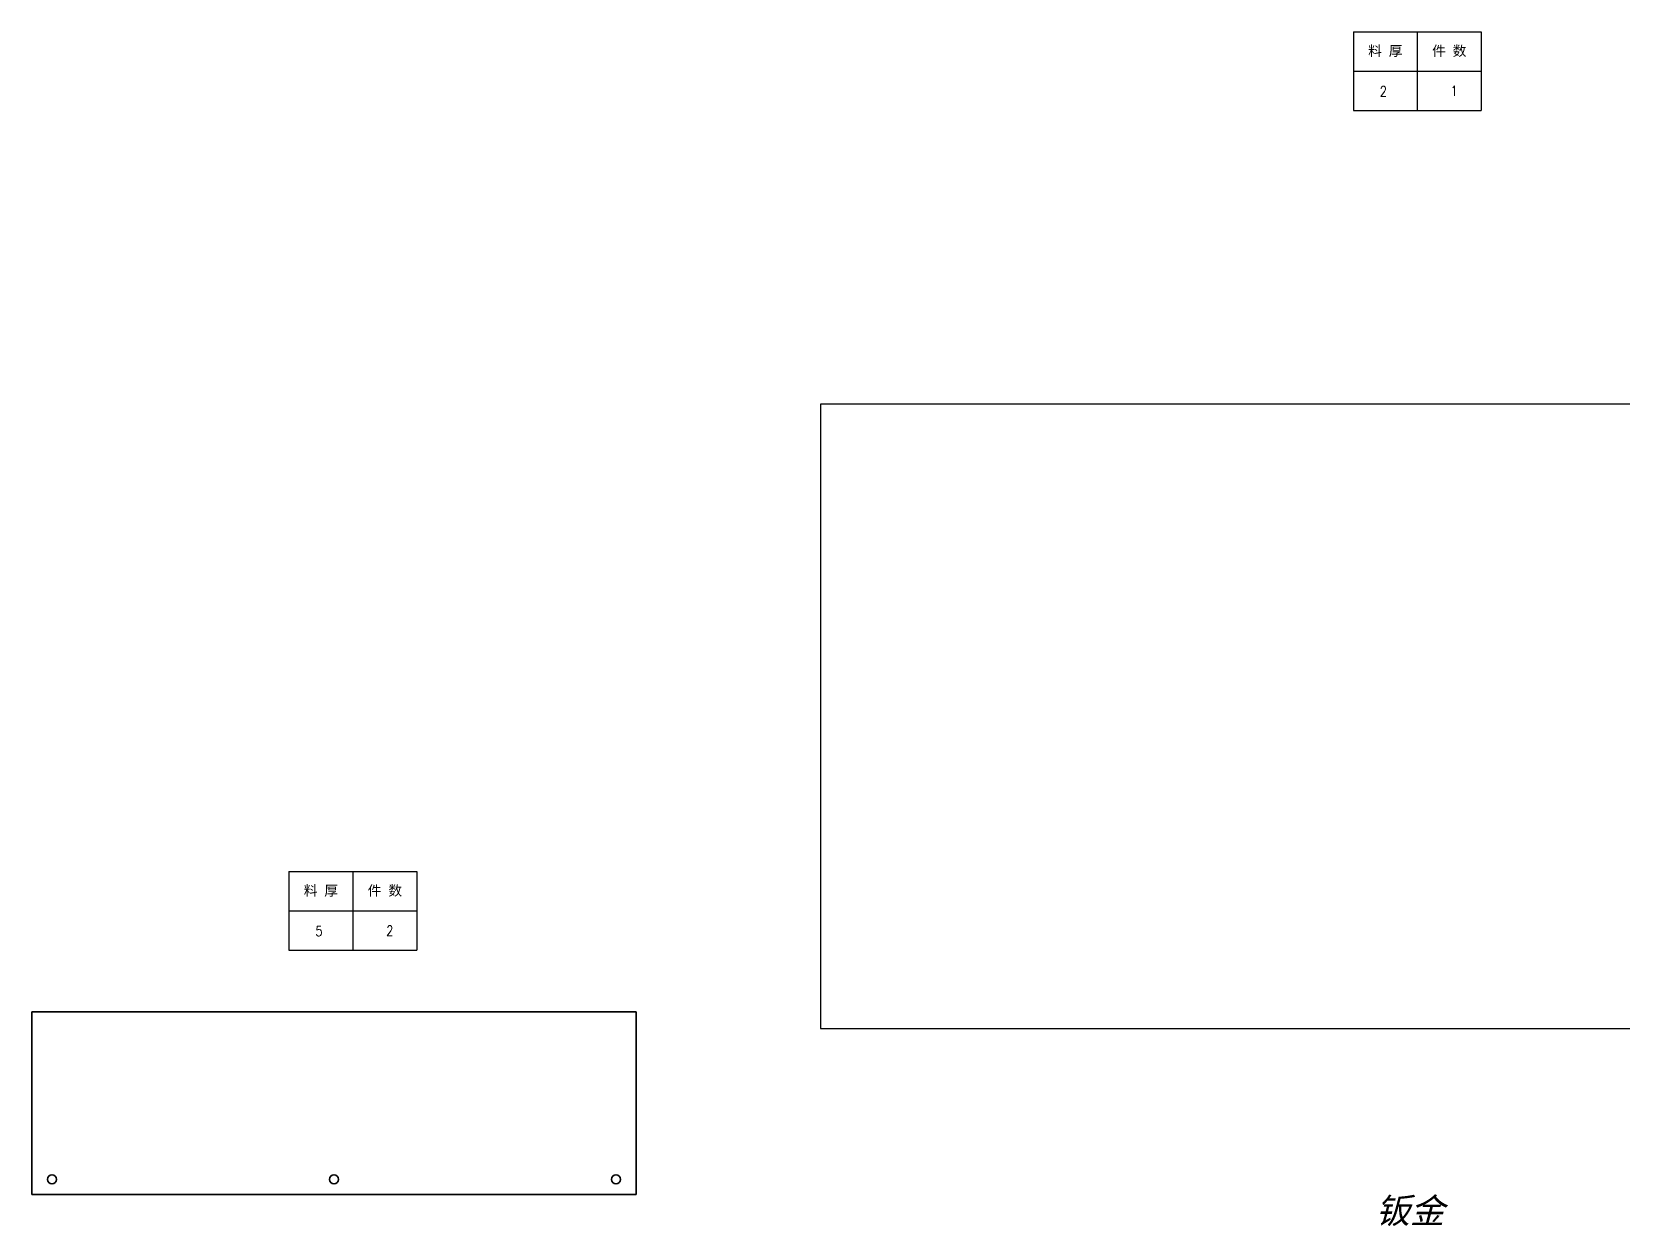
# Model space of a CAD drawing. Header units: millimetres. Extents: x -207971 to -130891, y -1492 to 21465.
# Drawn here: x -200415 to -198836, y 20279 to 21465 of the extents above; entities that cross this region are included whole.
import ezdxf
from ezdxf.enums import TextEntityAlignment as Align

# ---------------------------------------------------------------- set-up
doc = ezdxf.new("R2010")
doc.units = ezdxf.units.MM
doc.layers.add('标注线', color=3, linetype='Continuous', lineweight=25)
doc.styles.add('DIM', font='romans.shx', dxfattribs={"width": 0.8, "oblique": 20, "bigfont": 'bigfont.shx'})
doc.styles.add('DIM_FONT', font='romans.shx', dxfattribs={"oblique": 15})
doc.styles.get("Standard").update_dxf_attribs({"font": 'txt', "bigfont": 'gbcbig.shx'})

# ---------------------------------------------------------------- blocks, each defined once
blk = doc.blocks.new('*T209')
at = {"color": 0, "linetype": 'ByBlock', "lineweight": -2, "transparency": 16777216}
for p, q in [((0, 0), (127, 0)), ((0, 0), (0, -78)), ((63.5, 0), (63.5, -78)), ((127, 0), (127, -78)), ((0, -39), (127, -39)), ((0, -78), (127, -78))]:
    blk.add_line(p, q, dxfattribs=at)
at = {"color": 0, "transparency": 16777216, "char_height": 10, "width": 60.5, "attachment_point": 5}
for s, insert in [('{\\fSimSun|b0|i0|c134|p2;料 厚}', (31.75, -19.5)), ('{\\fSimSun|b0|i0|c134|p2;件 数}', (95.25, -19.5))]:
    blk.add_mtext(s, dxfattribs=dict(at, insert=insert))
blk = doc.blocks.new('拆图参数')
blk.add_blockref('*T209', (-63.5, 78))
at = {"style": 'DIM', "width": 0.8}
blk.add_attdef('6', text='', height=10, dxfattribs=at).set_placement((-37.1, 18.9), align=Align.MIDDLE_LEFT)
blk.add_attdef('1', text='', height=10, dxfattribs=at).set_placement((36.6, 19.3), align=Align.MIDDLE_CENTER)

msp = doc.modelspace()

# ---------------------------------------------------------------- linework, layer by layer
at = {"color": 7, "lineweight": 35}
for p, q in [((-200414.917, 20310.887), (-200414.917, 20492.207)), ((-200414.917, 20492.207), (-199814.917, 20492.207)), ((-199814.917, 20310.887), (-199814.917, 20492.207)), ((-200414.917, 20310.887), (-199814.917, 20310.887))]:
    msp.add_line(p, q, dxfattribs=at)
msp.add_lwpolyline([(-199631.93, 20475.585), (-198411.93, 20475.585), (-198411.93, 21095.585), (-199631.93, 21095.585)], close=True)
for centre in [(-200394.917, 20325.887), (-200114.917, 20325.887), (-199834.917, 20325.887)]:
    msp.add_circle(centre, 4.5, dxfattribs=at)

# ---------------------------------------------------------------- block references
for p, values in [((-199039.171, 21387.496), {'1': '1', '6': '2'}), ((-200096.094, 20553.57), {'1': '2', '6': '5'})]:
    msp.add_blockref('拆图参数', p).add_auto_attribs(values)

# ---------------------------------------------------------------- texts
at = {"layer": '标注线', "color": 2, "insert": (-199080.452, 20307.25), "char_height": 25, "width": 483.52432, "attachment_point": 1, "style": 'DIM_FONT'}
msp.add_mtext('{\\fSimSun|b0|i0|c134|p2;钣金}', dxfattribs=at)

doc.saveas('drawing.dxf')
